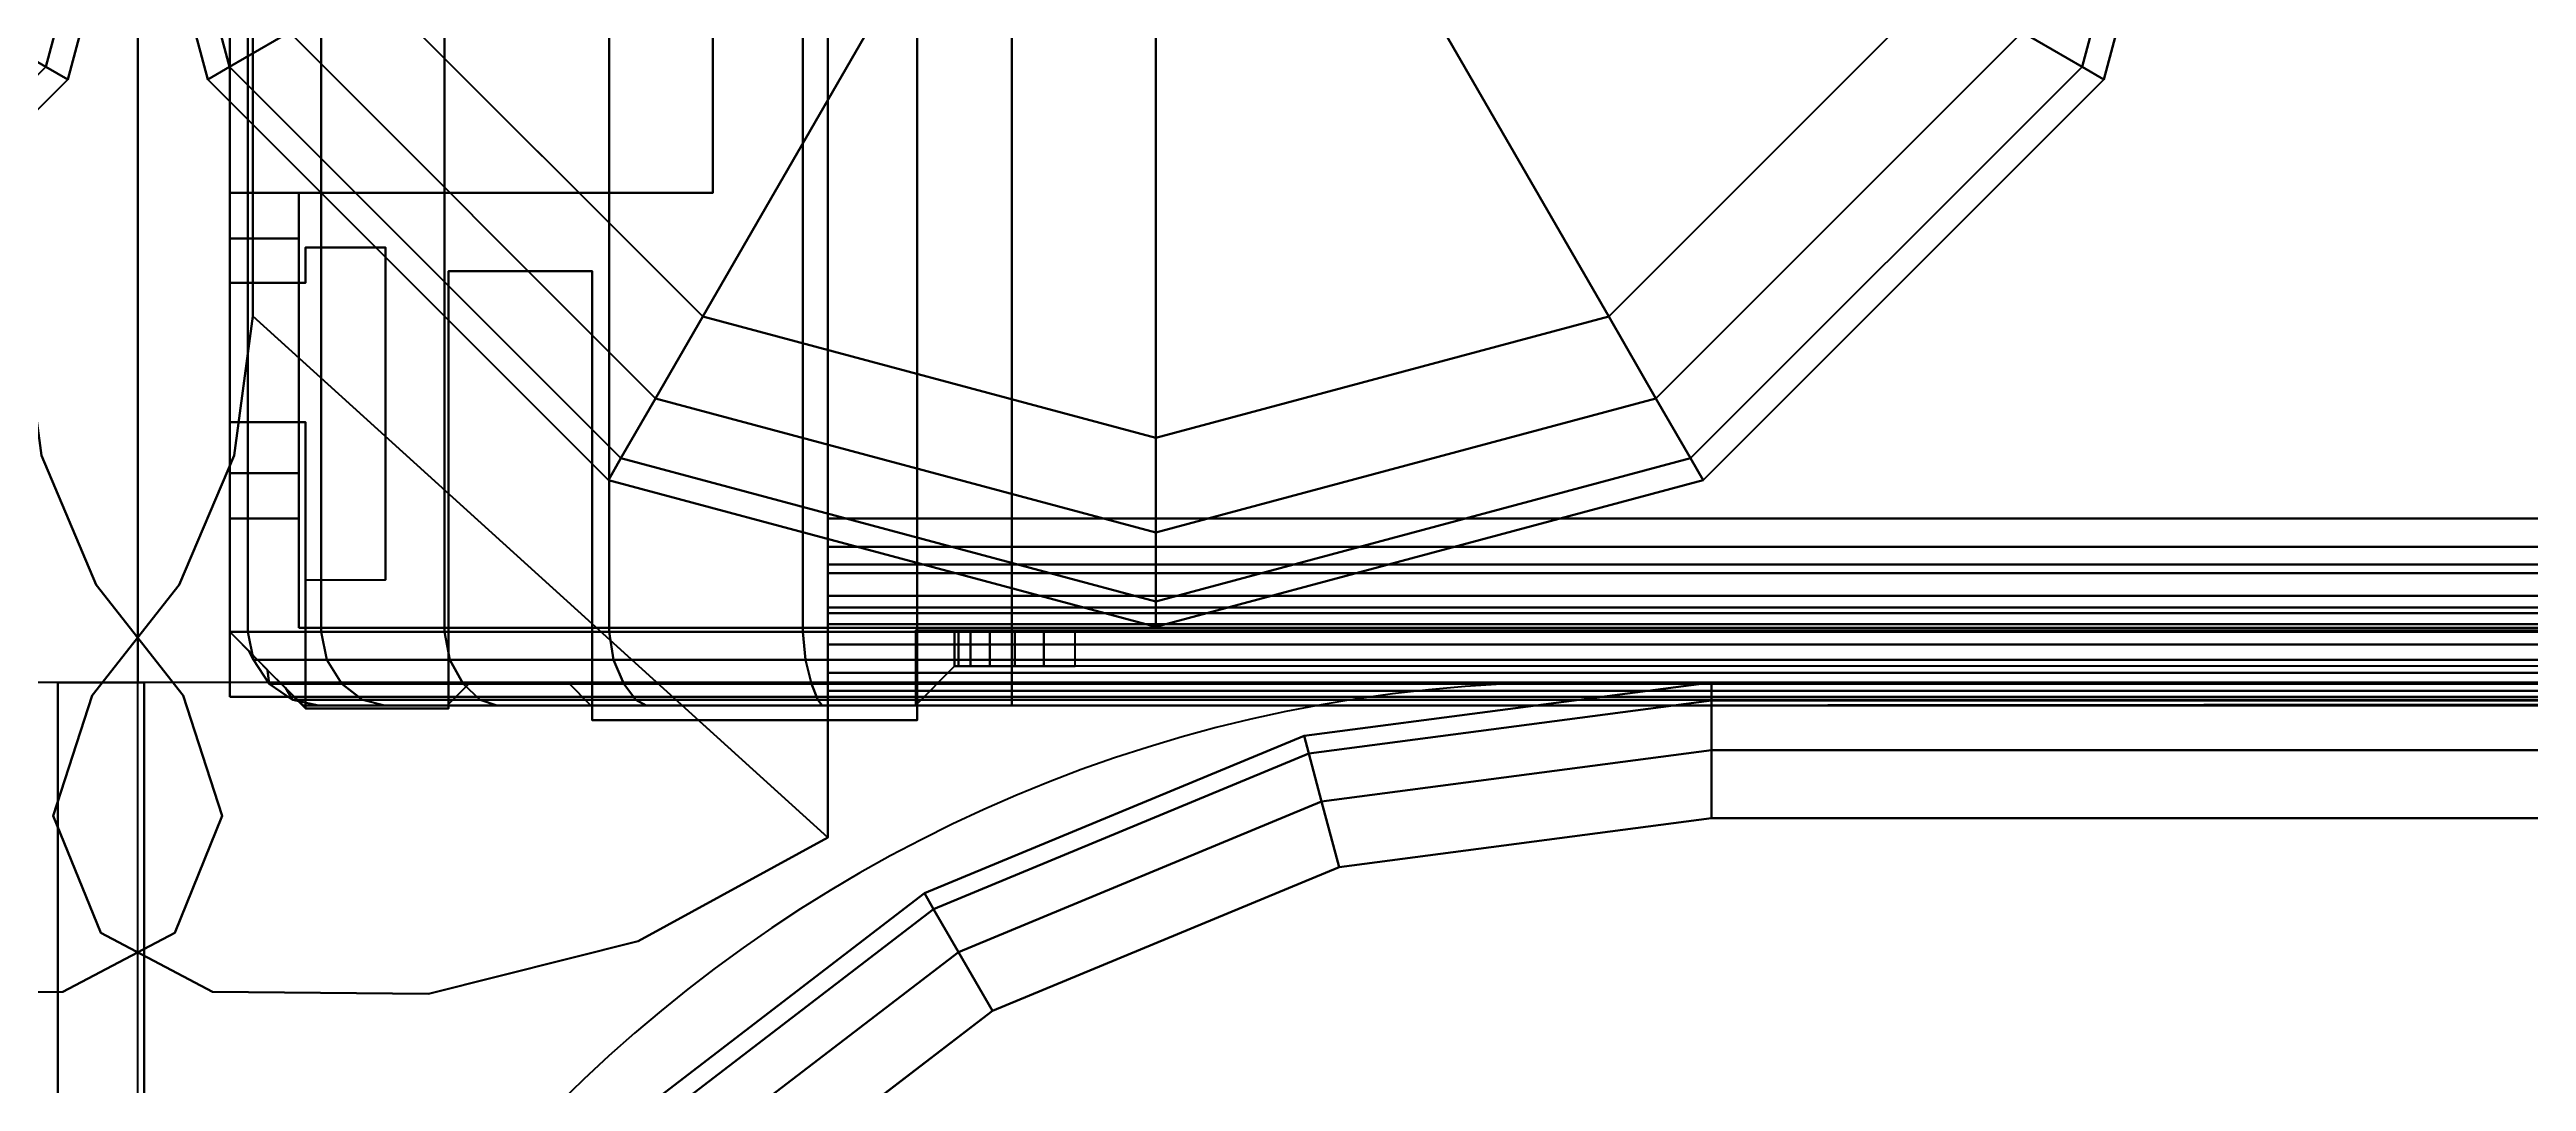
# Model space of a CAD drawing. Extents: x -170 to 1783, y -20 to 1205.
# Drawn here: x 168.262 to 170.415, y 1188.443 to 1189.34 of the extents above; entities that cross this region are included whole.
import ezdxf
from ezdxf.enums import TextEntityAlignment as Align

# ---------------------------------------------------------------- set-up
doc = ezdxf.new("R2010")
doc.units = 0
doc.header["$LTSCALE"] = 96
doc.header["$MEASUREMENT"] = 0
for name, color, linetype in [('A-FURN-3-PANEL-GLIDE', 7, 'Continuous'), ('A-FURN-3-PANEL-RACE', 7, 'Continuous'), ('A-FURN-3-PANEL-SIDE1', 7, 'Continuous'), ('A-FURN-3-PANEL-TOPCAP', 7, 'Continuous'), ('A-FURN-3-PANEL-TRIM', 7, 'Continuous'), ('A-FURN-3-WKSF-BRACKET', 7, 'Continuous'), ('A-FURN-3-WKSF-TOP', 7, 'Continuous'), ('A-FURN-3-WKSF-TRIM', 7, 'Continuous'), ('A-FURN-P-PNLS', 7, 'Continuous'), ('A-FURN-P-WKSF', 7, 'Continuous'), ('A-FURN-P-WKSF-SUPPORT', 7, 'Continuous'), ('MAIN_FURN', 7, 'Continuous'), ('MAIN_PANEL', 7, 'Continuous'), ('MAIN_WKSURF', 7, 'Continuous'), ('MAIN_WRKSFC-SUPP', 7, 'Continuous')]:
    doc.layers.add(name, color=color, linetype=linetype)

# ---------------------------------------------------------------- blocks, each defined once
blk = doc.blocks.new('EC-EFP-444')
at = {"layer": 'A-FURN-3-PANEL-GLIDE', "color": 20, "linetype": 'Continuous'}
for points in [[(47.9846, 1, 0.3065), (48.0447, 1, 0.2464), (47.9202, 0.5351, 0.2464), (47.8681, 0.5652, 0.3065)], [(48.0447, 1, 0.0821), (47.9846, 1, 0.022), (47.8681, 0.5652, 0.022), (47.9202, 0.5351, 0.0821)], [(48.0447, 1, 0.2464), (48.0667, 1, 0.1642), (47.9392, 0.5241, 0.1642), (47.9202, 0.5351, 0.2464)], [(48.0667, 1, 0.1642), (48.0447, 1, 0.0821), (47.9202, 0.5351, 0.0821), (47.9392, 0.5241, 0.1642)], [(47.9202, 0.5351, 0.2464), (47.9392, 0.5241, 0.1642), (47.5909, 0.1758, 0.1642), (47.5799, 0.1948, 0.2464)], [(47.9392, 0.5241, 0.1642), (47.9202, 0.5351, 0.0821), (47.5799, 0.1948, 0.0821), (47.5909, 0.1758, 0.1642)]]:
    blk.add_3dface(points, dxfattribs=at)
at = {"layer": 'A-FURN-3-PANEL-TRIM', "color": 60, "linetype": 'Continuous'}
for points, invisible_edges in [([(47.9, 0.3185, 3.8013), (47.4, -0.1348, 3.8013), (47.9639, 0.0847, 3.8013), (47.9163, 0.1973, 3.8013)], 3), ([(47.9, 0.3185, 4.013), (47.9163, 0.1973, 4.013), (47.9639, 0.0847, 4.013), (47.4, -0.1348, 4.013)], 12), ([(47.9639, 0.0847, 3.8013), (47.4, -0.1348, 3.8013), (48.0735, -0.1159, 3.8013), (48.0395, -0.0114, 3.8013)], 3), ([(47.9639, 0.0847, 4.013), (48.0395, -0.0114, 4.013), (48.0735, -0.1159, 4.013), (47.4, -0.1348, 4.013)], 12), ([(48.0735, -0.1159, 3.8013), (47.4, -0.1348, 3.8013), (47.935, -0.269, 3.8013), (48.0322, -0.2178, 3.8013)], 3), ([(48.0735, -0.1159, 4.013), (48.0322, -0.2178, 4.013), (47.935, -0.269, 4.013), (47.4, -0.1348, 4.013)], 12), ([(47.935, -0.269, 3.8013), (47.4, -0.1348, 3.8013), (47.5649, -0.2249, 3.8013), (47.7471, -0.2706, 3.8013)], 1), ([(47.935, -0.269, 4.013), (47.7471, -0.2706, 4.013), (47.5649, -0.2249, 4.013), (47.4, -0.1348, 4.013)], 8)]:
    blk.add_3dface(points, dxfattribs=dict(at, invisible_edges=invisible_edges))
for points in [[(47.9163, 0.1973, 3.8013), (47.9639, 0.0847, 3.8013), (47.9639, 0.0847, 4.013), (47.9163, 0.1973, 4.013)], [(47.9639, 0.0847, 3.8013), (48.0395, -0.0114, 3.8013), (48.0395, -0.0114, 4.013), (47.9639, 0.0847, 4.013)], [(48.0395, -0.0114, 3.8013), (48.0735, -0.1159, 3.8013), (48.0735, -0.1159, 4.013), (48.0395, -0.0114, 4.013)], [(48.0735, -0.1159, 3.8013), (48.0322, -0.2178, 3.8013), (48.0322, -0.2178, 4.013), (48.0735, -0.1159, 4.013)], [(48.0322, -0.2178, 3.8013), (47.935, -0.269, 3.8013), (47.935, -0.269, 4.013), (48.0322, -0.2178, 4.013)], [(47.935, -0.269, 3.8013), (47.7471, -0.2706, 3.8013), (47.7471, -0.2706, 4.013), (47.935, -0.269, 4.013)]]:
    blk.add_3dface(points, dxfattribs=at)
at = {"layer": 'A-FURN-P-PNLS', "color": 60, "linetype": 'Continuous'}
for p, q in [((48, 2), (48, 0)), ((48, 0), (0, 0))]:
    blk.add_line(p, q, dxfattribs=at)
at = {"layer": 'MAIN_PANEL', "color": 7, "linetype": 'Continuous'}
for p in [(48, 0), (48, 0, 43.663), (48, 0)]:
    blk.add_point(p, dxfattribs=at)
blk = doc.blocks.new('EC-EFP-456')
at = {"layer": 'A-FURN-3-PANEL-GLIDE', "color": 20, "linetype": 'Continuous'}
for points in [[(0.0798, 0.5351, 0.2464), (0.0608, 0.5241, 0.1642), (-0.0668, 1, 0.1642), (-0.0447, 1, 0.2464)], [(0.0608, 0.5241, 0.1642), (0.0798, 0.5351, 0.0821), (-0.0447, 1, 0.0821), (-0.0668, 1, 0.1642)], [(0.1319, 0.5652, 0.3065), (0.0798, 0.5351, 0.2464), (-0.0447, 1, 0.2464), (0.0154, 1, 0.3065)], [(0.0798, 0.5351, 0.0821), (0.1319, 0.5652, 0.022), (0.0154, 1, 0.022), (-0.0447, 1, 0.0821)], [(1.7546, 1, 0.3065), (1.8147, 1, 0.2464), (1.6902, 0.5351, 0.2464), (1.6381, 0.5652, 0.3065)], [(1.8147, 1, 0.0821), (1.7546, 1, 0.022), (1.6381, 0.5652, 0.022), (1.6902, 0.5351, 0.0821)], [(1.8147, 1, 0.2464), (1.8367, 1, 0.1642), (1.7092, 0.5241, 0.1642), (1.6902, 0.5351, 0.2464)], [(1.8367, 1, 0.1642), (1.8147, 1, 0.0821), (1.6902, 0.5351, 0.0821), (1.7092, 0.5241, 0.1642)], [(0.7837, 0.8246, 0.3285), (0.4912, 0.318, 0.3285), (0.203, 0.6063, 0.3285), (0.7096, 0.8988, 0.3285)], [(1.0604, 0.8988, 0.3285), (1.567, 0.6063, 0.3285), (1.2787, 0.318, 0.3285), (0.9862, 0.8246, 0.3285)], [(0.885, 0.7975, 0.3285), (0.885, 0.2125, 0.3285), (0.4912, 0.318, 0.3285), (0.7837, 0.8246, 0.3285)], [(0.9862, 0.8246, 0.3285), (1.2787, 0.318, 0.3285), (0.885, 0.2125, 0.3285), (0.885, 0.7975, 0.3285)], [(0.4912, 0.318, 0.3285), (0.4502, 0.2469, 0.3065), (0.1319, 0.5652, 0.3065), (0.203, 0.6063, 0.3285)], [(0.4502, 0.2469, 0.022), (0.4912, 0.318), (0.203, 0.6063), (0.1319, 0.5652, 0.022)], [(1.567, 0.6063, 0.3285), (1.6381, 0.5652, 0.3065), (1.3198, 0.2469, 0.3065), (1.2787, 0.318, 0.3285)], [(1.6381, 0.5652, 0.022), (1.567, 0.6063), (1.2787, 0.318), (1.3198, 0.2469, 0.022)], [(0.4502, 0.2469, 0.3065), (0.4201, 0.1948, 0.2464), (0.0798, 0.5351, 0.2464), (0.1319, 0.5652, 0.3065)], [(0.4201, 0.1948, 0.0821), (0.4502, 0.2469, 0.022), (0.1319, 0.5652, 0.022), (0.0798, 0.5351, 0.0821)], [(1.6381, 0.5652, 0.3065), (1.6902, 0.5351, 0.2464), (1.3499, 0.1948, 0.2464), (1.3198, 0.2469, 0.3065)], [(1.6902, 0.5351, 0.0821), (1.6381, 0.5652, 0.022), (1.3198, 0.2469, 0.022), (1.3499, 0.1948, 0.0821)], [(0.4201, 0.1948, 0.2464), (0.4091, 0.1758, 0.1642), (0.0608, 0.5241, 0.1642), (0.0798, 0.5351, 0.2464)], [(0.4091, 0.1758, 0.1642), (0.4201, 0.1948, 0.0821), (0.0798, 0.5351, 0.0821), (0.0608, 0.5241, 0.1642)], [(1.6902, 0.5351, 0.2464), (1.7092, 0.5241, 0.1642), (1.3609, 0.1758, 0.1642), (1.3499, 0.1948, 0.2464)], [(1.7092, 0.5241, 0.1642), (1.6902, 0.5351, 0.0821), (1.3499, 0.1948, 0.0821), (1.3609, 0.1758, 0.1642)], [(0.885, 0.2125, 0.3285), (0.885, 0.1304, 0.3065), (0.4502, 0.2469, 0.3065), (0.4912, 0.318, 0.3285)], [(0.885, 0.1304, 0.022), (0.885, 0.2125), (0.4912, 0.318), (0.4502, 0.2469, 0.022)], [(1.2787, 0.318, 0.3285), (1.3198, 0.2469, 0.3065), (0.885, 0.1304, 0.3065), (0.885, 0.2125, 0.3285)], [(1.3198, 0.2469, 0.022), (1.2787, 0.318), (0.885, 0.2125), (0.885, 0.1304, 0.022)], [(0.885, 0.1304, 0.3065), (0.885, 0.0703, 0.2464), (0.4201, 0.1948, 0.2464), (0.4502, 0.2469, 0.3065)], [(0.885, 0.0703, 0.0821), (0.885, 0.1304, 0.022), (0.4502, 0.2469, 0.022), (0.4201, 0.1948, 0.0821)], [(1.3198, 0.2469, 0.3065), (1.3499, 0.1948, 0.2464), (0.885, 0.0703, 0.2464), (0.885, 0.1304, 0.3065)], [(1.3499, 0.1948, 0.0821), (1.3198, 0.2469, 0.022), (0.885, 0.1304, 0.022), (0.885, 0.0703, 0.0821)], [(0.885, 0.0703, 0.2464), (0.885, 0.0483, 0.1642), (0.4091, 0.1758, 0.1642), (0.4201, 0.1948, 0.2464)], [(0.885, 0.0483, 0.1642), (0.885, 0.0703, 0.0821), (0.4201, 0.1948, 0.0821), (0.4091, 0.1758, 0.1642)], [(1.3499, 0.1948, 0.2464), (1.3609, 0.1758, 0.1642), (0.885, 0.0483, 0.1642), (0.885, 0.0703, 0.2464)], [(1.3609, 0.1758, 0.1642), (1.3499, 0.1948, 0.0821), (0.885, 0.0703, 0.0821), (0.885, 0.0483, 0.1642)]]:
    blk.add_3dface(points, dxfattribs=at)
at = {"layer": 'A-FURN-3-PANEL-GLIDE', "color": 20, "linetype": 'Continuous', "invisible_edges": 12}
for points in [[(0.885, 1), (0.203, 0.6063), (0.4912, 0.318)], [(0.885, 1), (0.4912, 0.318), (0.885, 0.2125)], [(0.885, 1), (0.885, 0.2125), (1.2787, 0.318)], [(0.885, 1), (1.2787, 0.318), (1.567, 0.6063)]]:
    blk.add_3dface(points, dxfattribs=at)
at = {"layer": 'A-FURN-3-PANEL-RACE', "color": 40, "linetype": 'Continuous'}
for points, invisible_edges in [([(0.5, 0.7375, 0.4563), (2.098, 0.7375, 0.4563), (47.5, 0.4255, 0.4563), (0.5, 0.4255, 0.4563)], 6), ([(0.5, 0.7375, 0.3963), (0.5, 0.4255, 0.3963), (47.5, 0.4255, 0.3963), (2.098, 0.7375, 0.3963)], 6), ([(0.5, 0.4255, 0.3963), (0.08, 0.4255, 0.3963), (0.08, -0.0125, 0.3963), (47.92, -0.0125, 0.3963)], 8), ([(0.08, 0.386, 1.7894), (0.08, 0.1819, 1.4986), (0.08, 0.4255, 0.3963), (0.08, 0.4255, 1.7894)], 2), ([(0.08, 0.4255, 0.3963), (0.14, 0.4255, 0.4563), (0.14, 0.4255, 1.7894), (0.08, 0.4255, 1.7894)], 1), ([(0.08, 0.1819, 1.4986), (0.08, 0.1425, 1.4986), (0.08, -0.0125, 0.3963), (0.08, 0.4255, 0.3963)], 10), ([(0.5, 0.4255, 0.3963), (0.5, 0.4255, 0.4563), (0.14, 0.4255, 0.4563), (0.08, 0.4255, 0.3963)], 4), ([(0.08, 0.4255, 3.245), (0.08, 0.4255, 3.515), (0.08, -0.0125, 3.515), (0.08, 0.1425, 3.1951)], 4), ([(0.14, 0.4255, 3.515), (0.14, 0.0475, 3.515), (0.08, -0.0125, 3.515), (0.08, 0.4255, 3.515)], 2), ([(0.5, 0.4255, 0.4563), (47.86, 0.0475, 0.4563), (0.14, 0.0475, 0.4563), (0.14, 0.4255, 0.4563)], 1), ([(0.14, 0.4255, 1.7894), (0.14, 0.4255, 0.4563), (0.14, 0.1819, 1.4986), (0.14, 0.386, 1.7894)], 2), ([(0.14, 0.4255, 0.4563), (0.14, 0.0475, 0.4563), (0.14, 0.1425, 1.4986), (0.14, 0.1819, 1.4986)], 10), ([(0.14, 0.1425, 3.1951), (0.14, 0.0475, 3.515), (0.14, 0.4255, 3.515), (0.14, 0.4255, 3.245)], 1), ([(47.5, 0.4255, 0.3963), (0.5, 0.4255, 0.3963), (47.92, -0.0125, 0.3963), (47.92, 0.4255, 0.3963)], 3), ([(47.5, 0.4255, 0.4563), (47.86, 0.4255, 0.4563), (47.86, 0.0475, 0.4563), (0.5, 0.4255, 0.4563)], 12), ([(0.08, 0.1425, 3.1951), (0.08, -0.0125, 3.515), (0.08, -0.0125, 0.3963), (0.08, 0.1425, 1.4986)], 5), ([(0.14, 0.0475, 0.4563), (0.14, 0.0475, 3.515), (0.14, 0.1425, 3.1951), (0.14, 0.1425, 1.4986)], 10), ([(0.6, 0.1425, 4.1797), (0.6, 0.1425, 4.2397), (0.6, 0.1024, 4.2344), (0.6, 0.1179, 4.1764)], 4), ([(0.6, 0.1179, 4.1764), (0.6, 0.1024, 4.2344), (0.6, 0.065, 4.2189), (0.6, 0.095, 4.1669)], 5), ([(0.6, 0.095, 4.1669), (0.6, 0.065, 4.2189), (0.6, 0.0329, 4.1943), (0.6, 0.0753, 4.1519)], 5), ([(0.6, 0.0753, 4.1519), (0.6, 0.0329, 4.1943), (0.6, 0.0082, 4.1622), (0.6, 0.0602, 4.1322)], 5), ([(0.14, 0.0475, 3.515), (0.6, 0.0475, 3.515), (0.6, -0.0125, 3.515), (0.08, -0.0125, 3.515)], 8), ([(0.14, 0.0475, 0.4563), (47.86, 0.0475, 0.4563), (47.86, 0.0475, 3.515), (0.14, 0.0475, 3.515)], 4), ([(0.6, 0.0602, 4.1322), (0.6, 0.0082, 4.1622), (0.6, -0.0072, 4.1248), (0.6, 0.0507, 4.1093)], 5), ([(0.6, 0.0507, 4.1093), (0.6, -0.0072, 4.1248), (0.6, -0.0125, 4.0847), (0.6, 0.0475, 4.0847)], 5), ([(0.6, 0.0475, 3.515), (47.4, 0.0475, 3.515), (47.4, 0.0475, 4.0847), (0.6, 0.0475, 4.0847)], 1), ([(0.6, 0.0475, 3.515), (0.6, 0.0475, 4.0847), (0.6, -0.0125, 4.0847), (0.6, -0.0125, 3.515)], 2), ([(47.92, -0.0125, 3.515), (47.92, -0.0125, 0.3963), (0.08, -0.0125, 0.3963), (0.08, -0.0125, 3.515)], 8), ([(47.4, -0.0125, 4.0847), (47.4, -0.0125, 3.515), (0.6, -0.0125, 3.515), (0.6, -0.0125, 4.0847)], 2)]:
    blk.add_3dface(points, dxfattribs=dict(at, invisible_edges=invisible_edges))
for points in [[(0.5, 0.7375, 0.3963), (0.5, 0.7375, 0.4563), (0.5, 0.4255, 0.4563), (0.5, 0.4255, 0.3963)], [(0.08, 0.4255, 1.7894), (0.14, 0.4255, 1.7894), (0.14, 0.386, 1.7894), (0.08, 0.386, 1.7894)], [(0.14, 0.4255, 3.245), (0.14, 0.4255, 3.515), (0.08, 0.4255, 3.515), (0.08, 0.4255, 3.245)], [(0.14, 0.1425, 3.1951), (0.14, 0.4255, 3.245), (0.08, 0.4255, 3.245), (0.08, 0.1425, 3.1951)], [(0.08, 0.386, 1.7894), (0.14, 0.386, 1.7894), (0.14, 0.1819, 1.4986), (0.08, 0.1819, 1.4986)], [(0.08, 0.1819, 1.4986), (0.14, 0.1819, 1.4986), (0.14, 0.1425, 1.4986), (0.08, 0.1425, 1.4986)], [(0.14, 0.1425, 1.4986), (0.14, 0.1425, 3.1951), (0.08, 0.1425, 3.1951), (0.08, 0.1425, 1.4986)], [(47.4, 0.1425, 4.1797), (47.4, 0.1425, 4.2397), (0.6, 0.1425, 4.2397), (0.6, 0.1425, 4.1797)], [(47.4, 0.1425, 4.2397), (47.4, 0.1024, 4.2344), (0.6, 0.1024, 4.2344), (0.6, 0.1425, 4.2397)], [(0.6, 0.1425, 4.1797), (0.6, 0.1179, 4.1764), (47.4, 0.1179, 4.1764), (47.4, 0.1425, 4.1797)], [(0.6, 0.1179, 4.1764), (0.6, 0.095, 4.1669), (47.4, 0.095, 4.1669), (47.4, 0.1179, 4.1764)], [(47.4, 0.1024, 4.2344), (47.4, 0.065, 4.2189), (0.6, 0.065, 4.2189), (0.6, 0.1024, 4.2344)], [(0.6, 0.095, 4.1669), (0.6, 0.0753, 4.1519), (47.4, 0.0753, 4.1519), (47.4, 0.095, 4.1669)], [(0.6, 0.0753, 4.1519), (0.6, 0.0602, 4.1322), (47.4, 0.0602, 4.1322), (47.4, 0.0753, 4.1519)], [(47.4, 0.065, 4.2189), (47.4, 0.0329, 4.1943), (0.6, 0.0329, 4.1943), (0.6, 0.065, 4.2189)], [(0.6, 0.0602, 4.1322), (0.6, 0.0507, 4.1093), (47.4, 0.0507, 4.1093), (47.4, 0.0602, 4.1322)], [(0.6, 0.0507, 4.1093), (0.6, 0.0475, 4.0847), (47.4, 0.0475, 4.0847), (47.4, 0.0507, 4.1093)], [(47.4, 0.0329, 4.1943), (47.4, 0.0082, 4.1622), (0.6, 0.0082, 4.1622), (0.6, 0.0329, 4.1943)], [(47.4, 0.0082, 4.1622), (47.4, -0.0072, 4.1248), (0.6, -0.0072, 4.1248), (0.6, 0.0082, 4.1622)], [(47.4, -0.0072, 4.1248), (47.4, -0.0125, 4.0847), (0.6, -0.0125, 4.0847), (0.6, -0.0072, 4.1248)]]:
    blk.add_3dface(points, dxfattribs=at)
at = {"layer": 'A-FURN-3-PANEL-SIDE1', "color": 7, "linetype": 'Continuous'}
for points in [[(47.3224, 1.955, 55.7401), (47.3228, 0.045, 55.7401), (0.6776, 0.045, 55.7401), (0.6776, 1.955, 55.7401)], [(0.6776, 0.045, 4.2397), (0.6776, 1.955, 4.2397), (0.6776, 1.955, 55.7401), (0.6776, 0.045, 55.7401)], [(47.3224, 0.045, 4.2397), (47.3224, 1.955, 4.2397), (0.6776, 1.955, 4.2397), (0.6776, 0.045, 4.2397)], [(47.3228, 0.045, 55.7401), (47.3224, 0.045, 4.2397), (0.6776, 0.045, 4.2397), (0.6776, 0.045, 55.7401)]]:
    blk.add_3dface(points, dxfattribs=at)
at = {"layer": 'A-FURN-3-PANEL-TOPCAP', "color": 60, "linetype": 'Continuous'}
for points, invisible_edges in [([(0.1285, 2.0047, 55.635), (0.1129, 1.9894, 55.635), (0.1129, 0.0106, 55.635), (0.1285, -0.0047, 55.635)], 10), ([(0.1285, -0.0047, 55.635), (0.144, -0.02, 55.635), (0.144, 2.02, 55.635), (0.1285, 2.0047, 55.635)], 10), ([(0.144, -0.02, 55.635), (0.269, -0.02, 55.635), (0.269, 2.02, 55.635), (0.144, 2.02, 55.635)], 10), ([(0.289, 2, 55.635), (0.269, 2.02, 55.635), (0.269, -0.02, 55.635), (0.289, 0, 55.635)], 10), ([(0.394, 2.02, 55.635), (0.3741, 2, 55.635), (0.3741, 0, 55.635), (0.394, -0.02, 55.635)], 10), ([(0.676, 2.02, 55.635), (0.394, 2.02, 55.635), (0.394, -0.02, 55.635), (0.676, -0.02, 55.635)], 10), ([(0.0965, 0.0273, 55.635), (0.1129, 0.0106, 55.635), (0.1129, 1.9894, 55.635), (0.0965, 1.9727, 55.635)], 10), ([(0.289, 0, 55.635), (0.3741, 0, 55.635), (0.3741, 2, 55.635), (0.289, 2, 55.635)], 10), ([(0.0965, 1.9727, 55.635), (0.08, 1.956, 55.635), (0.08, 0.044, 55.635), (0.0965, 0.0273, 55.635)], 8), ([(0.815, 0.045, 55.7401), (0.815, -0.02, 55.7741), (47.185, 0.014, 55.7401), (47.185, 0.045, 55.7401)], 1), ([(0.676, -0.02, 55.635), (0.6807, -0.02, 55.671), (0.7136, 0.014, 55.6622), (0.71, 0.014, 55.635)], 2), ([(0.6807, -0.02, 55.671), (0.6946, -0.02, 55.7045), (0.724, 0.014, 55.6875), (0.7136, 0.014, 55.6622)], 10), ([(0.6946, -0.02, 55.7045), (0.7167, -0.02, 55.7333), (0.7407, 0.014, 55.7093), (0.724, 0.014, 55.6875)], 10), ([(0.7167, -0.02, 55.7333), (0.7455, -0.02, 55.7554), (0.7625, 0.014, 55.726), (0.7407, 0.014, 55.7093)], 10), ([(0.7455, -0.02, 55.7554), (0.779, -0.02, 55.7693), (0.7878, 0.014, 55.7365), (0.7625, 0.014, 55.726)], 10), ([(0.779, -0.02, 55.7693), (0.815, -0.02, 55.7741), (0.815, 0.014, 55.7401), (0.7878, 0.014, 55.7365)], 10), ([(47.185, -0.02, 55.7741), (47.185, 0.014, 55.7401), (0.815, 0.014, 55.7401), (0.815, -0.02, 55.7741)], 5), ([(0.144, -0.02, 55.635), (0.1575, -0.02, 55.8011), (0.2783, -0.02, 55.7687), (0.269, -0.02, 55.635)], 2), ([(0.1575, -0.02, 55.8011), (0.2149, -0.02, 55.9575), (0.3232, -0.02, 55.8949), (0.2783, -0.02, 55.7687)], 10), ([(0.2149, -0.02, 55.9575), (0.3121, -0.02, 56.0929), (0.4005, -0.02, 56.0044), (0.3232, -0.02, 55.8949)], 10), ([(0.269, -0.02, 55.635), (0.2783, -0.02, 55.7687), (0.2976, 0, 55.7635), (0.289, 0, 55.635)], 2), ([(0.2783, -0.02, 55.7687), (0.3232, -0.02, 55.8949), (0.3405, 0, 55.8849), (0.2976, 0, 55.7635)], 10), ([(0.289, 0, 55.635), (0.2976, 0, 55.7635), (0.3798, 0, 55.7415), (0.3741, 0, 55.635)], 2), ([(0.2976, 0, 55.7635), (0.3405, 0, 55.8849), (0.4142, 0, 55.8424), (0.3798, 0, 55.7415)], 10), ([(0.3121, -0.02, 56.0929), (0.4419, -0.02, 56.1974), (0.5044, -0.02, 56.0891), (0.4005, -0.02, 56.0044)], 10), ([(0.3232, -0.02, 55.8949), (0.4005, -0.02, 56.0044), (0.4146, 0, 55.9903), (0.3405, 0, 55.8849)], 10), ([(0.3405, 0, 55.8849), (0.4146, 0, 55.9903), (0.4748, 0, 55.9301), (0.4142, 0, 55.8424)], 10), ([(0.3741, 0, 55.635), (0.3798, 0, 55.7415), (0.399, -0.02, 55.7363), (0.394, -0.02, 55.635)], 2), ([(0.3798, 0, 55.7415), (0.4142, 0, 55.8424), (0.4315, -0.02, 55.8323), (0.399, -0.02, 55.7363)], 10), ([(0.6807, -0.02, 55.671), (0.676, -0.02, 55.635), (0.394, -0.02, 55.635), (0.399, -0.02, 55.7363)], 8), ([(0.6946, -0.02, 55.7045), (0.6807, -0.02, 55.671), (0.399, -0.02, 55.7363), (0.4315, -0.02, 55.8323)], 10), ([(0.4005, -0.02, 56.0044), (0.5044, -0.02, 56.0891), (0.5144, 0, 56.0717), (0.4146, 0, 55.9903)], 10), ([(0.4142, 0, 55.8424), (0.4748, 0, 55.9301), (0.4889, -0.02, 55.9159), (0.4315, -0.02, 55.8323)], 10), ([(0.4146, 0, 55.9903), (0.5144, 0, 56.0717), (0.5569, 0, 55.9981), (0.4748, 0, 55.9301)], 10), ([(0.4315, -0.02, 55.8323), (0.4889, -0.02, 55.9159), (0.7167, -0.02, 55.7333), (0.6946, -0.02, 55.7045)], 10), ([(0.4419, -0.02, 56.1974), (0.5949, -0.02, 56.2633), (0.6273, -0.02, 56.1426), (0.5044, -0.02, 56.0891)], 10), ([(0.4748, 0, 55.9301), (0.5569, 0, 55.9981), (0.5669, -0.02, 55.9807), (0.4889, -0.02, 55.9159)], 10), ([(0.7455, -0.02, 55.7554), (0.7167, -0.02, 55.7333), (0.4889, -0.02, 55.9159), (0.5669, -0.02, 55.9807)], 10), ([(0.5044, -0.02, 56.0891), (0.6273, -0.02, 56.1426), (0.6324, 0, 56.1232), (0.5144, 0, 56.0717)], 10), ([(0.5144, 0, 56.0717), (0.6324, 0, 56.1232), (0.6544, 0, 56.0411), (0.5569, 0, 55.9981)], 10), ([(0.5569, 0, 55.9981), (0.6544, 0, 56.0411), (0.6596, -0.02, 56.0218), (0.5669, -0.02, 55.9807)], 10), ([(0.5669, -0.02, 55.9807), (0.6596, -0.02, 56.0218), (0.779, -0.02, 55.7693), (0.7455, -0.02, 55.7554)], 10), ([(0.5949, -0.02, 56.2633), (0.76, -0.02, 56.286), (0.76, -0.02, 56.161), (0.6273, -0.02, 56.1426)], 10), ([(0.6273, -0.02, 56.1426), (0.76, -0.02, 56.161), (0.76, 0, 56.141), (0.6324, 0, 56.1232)], 10), ([(0.6324, 0, 56.1232), (0.76, 0, 56.141), (0.76, 0, 56.056), (0.6544, 0, 56.0411)], 10), ([(0.6544, 0, 56.0411), (0.76, 0, 56.056), (0.76, -0.02, 56.036), (0.6596, -0.02, 56.0218)], 10), ([(0.815, -0.02, 55.7741), (0.779, -0.02, 55.7693), (0.6596, -0.02, 56.0218), (0.76, -0.02, 56.036)], 10), ([(0.76, -0.02, 56.161), (47.24, -0.02, 56.161), (47.24, 0, 56.141), (0.76, 0, 56.141)], 10), ([(47.24, 0, 56.056), (0.76, 0, 56.056), (0.76, 0, 56.141), (47.24, 0, 56.141)], 10), ([(0.76, 0, 56.056), (47.24, 0, 56.056), (47.24, -0.02, 56.036), (0.76, -0.02, 56.036)], 10), ([(0.76, -0.02, 56.161), (0.76, -0.02, 56.286), (47.24, -0.02, 56.286), (47.24, -0.02, 56.161)], 5), ([(47.185, -0.02, 55.7741), (0.815, -0.02, 55.7741), (0.76, -0.02, 56.036), (47.24, -0.02, 56.036)], 10)]:
    blk.add_3dface(points, dxfattribs=dict(at, invisible_edges=invisible_edges))
for points in [[(0.0957, 0.044, 55.8177), (0.08, 0.044, 55.635), (0.08, 1.956, 55.635), (0.0957, 1.956, 55.8177)], [(0.1595, 0.044, 55.9895), (0.0957, 0.044, 55.8177), (0.0957, 1.956, 55.8177), (0.1595, 1.956, 55.9895)], [(0.2668, 0.044, 56.1382), (0.1595, 0.044, 55.9895), (0.1595, 1.956, 55.9895), (0.2668, 1.956, 56.1382)], [(0.4099, 0.044, 56.2528), (0.2668, 0.044, 56.1382), (0.2668, 1.956, 56.1382), (0.4099, 1.956, 56.2528)], [(0.5783, 0.044, 56.3252), (0.4099, 0.044, 56.2528), (0.4099, 1.956, 56.2528), (0.5783, 1.956, 56.3252)], [(0.76, 0.044, 56.35), (0.5783, 0.044, 56.3252), (0.5783, 1.956, 56.3252), (0.76, 1.956, 56.35)], [(0.76, 0.044, 56.35), (0.76, 1.956, 56.35), (47.24, 1.956, 56.35), (47.24, 0.044, 56.35)], [(0.0965, 0.0273, 55.635), (0.08, 0.044, 55.635), (0.0957, 0.044, 55.8177), (0.1006, 0.0195, 55.8155)], [(0.1006, 0.0195, 55.8155), (0.0957, 0.044, 55.8177), (0.1595, 0.044, 55.9895), (0.1644, 0.0195, 55.9859)], [(0.1644, 0.0195, 55.9859), (0.1595, 0.044, 55.9895), (0.2668, 0.044, 56.1382), (0.2713, 0.0195, 56.1337)], [(0.2713, 0.0195, 56.1337), (0.2668, 0.044, 56.1382), (0.4099, 0.044, 56.2528), (0.4136, 0.0195, 56.248)], [(0.4136, 0.0195, 56.248), (0.4099, 0.044, 56.2528), (0.5783, 0.044, 56.3252), (0.5806, 0.0195, 56.3203)], [(0.5806, 0.0195, 56.3203), (0.5783, 0.044, 56.3252), (0.76, 0.044, 56.35), (0.76, 0.0195, 56.3451)], [(0.71, 0.045, 55.635), (0.676, 0.045, 55.635), (0.676, -0.02, 55.635), (0.71, 0.014, 55.635)], [(0.7136, 0.045, 55.6622), (0.71, 0.045, 55.635), (0.71, 0.014, 55.635), (0.7136, 0.014, 55.6622)], [(0.724, 0.045, 55.6875), (0.7136, 0.045, 55.6622), (0.7136, 0.014, 55.6622), (0.724, 0.014, 55.6875)], [(0.7407, 0.045, 55.7093), (0.724, 0.045, 55.6875), (0.724, 0.014, 55.6875), (0.7407, 0.014, 55.7093)], [(0.7625, 0.045, 55.726), (0.7407, 0.045, 55.7093), (0.7407, 0.014, 55.7093), (0.7625, 0.014, 55.726)], [(0.76, 0.0195, 56.3451), (0.76, 0.044, 56.35), (47.24, 0.044, 56.35), (47.24, 0.0195, 56.3451)], [(0.7878, 0.045, 55.7365), (0.7625, 0.045, 55.726), (0.7625, 0.014, 55.726), (0.7878, 0.014, 55.7365)], [(0.815, 0.045, 55.7401), (0.7878, 0.045, 55.7365), (0.7878, 0.014, 55.7365), (0.815, 0.014, 55.7401)], [(0.1129, 0.0106, 55.635), (0.0965, 0.0273, 55.635), (0.1006, 0.0195, 55.8155), (0.1143, -0.0013, 55.8104)], [(0.1143, -0.0013, 55.8104), (0.1006, 0.0195, 55.8155), (0.1644, 0.0195, 55.9859), (0.1774, -0.0013, 55.977)], [(0.1285, -0.0047, 55.635), (0.1129, 0.0106, 55.635), (0.1143, -0.0013, 55.8104), (0.1344, -0.0151, 55.8048)], [(0.1774, -0.0013, 55.977), (0.1644, 0.0195, 55.9859), (0.2713, 0.0195, 56.1337), (0.2828, -0.0013, 56.1222)], [(0.2828, -0.0013, 56.1222), (0.2713, 0.0195, 56.1337), (0.4136, 0.0195, 56.248), (0.4225, -0.0013, 56.2349)], [(0.4225, -0.0013, 56.2349), (0.4136, 0.0195, 56.248), (0.5806, 0.0195, 56.3203), (0.5856, -0.0013, 56.3065)], [(0.5856, -0.0013, 56.3065), (0.5806, 0.0195, 56.3203), (0.76, 0.0195, 56.3451), (0.76, -0.0013, 56.3313)], [(0.76, -0.0013, 56.3313), (0.76, 0.0195, 56.3451), (47.24, 0.0195, 56.3451), (47.24, -0.0013, 56.3313)], [(0.1344, -0.0151, 55.8048), (0.1143, -0.0013, 55.8104), (0.1774, -0.0013, 55.977), (0.1955, -0.0151, 55.9663)], [(0.144, -0.02, 55.635), (0.1285, -0.0047, 55.635), (0.1344, -0.0151, 55.8048), (0.1575, -0.02, 55.8011)], [(0.1575, -0.02, 55.8011), (0.1344, -0.0151, 55.8048), (0.1955, -0.0151, 55.9663), (0.2149, -0.02, 55.9575)], [(0.1955, -0.0151, 55.9663), (0.1774, -0.0013, 55.977), (0.2828, -0.0013, 56.1222), (0.2978, -0.0151, 56.1072)], [(0.2149, -0.02, 55.9575), (0.1955, -0.0151, 55.9663), (0.2978, -0.0151, 56.1072), (0.3121, -0.02, 56.0929)], [(0.2978, -0.0151, 56.1072), (0.2828, -0.0013, 56.1222), (0.4225, -0.0013, 56.2349), (0.4331, -0.0151, 56.2168)], [(0.3121, -0.02, 56.0929), (0.2978, -0.0151, 56.1072), (0.4331, -0.0151, 56.2168), (0.4419, -0.02, 56.1974)], [(0.4331, -0.0151, 56.2168), (0.4225, -0.0013, 56.2349), (0.5856, -0.0013, 56.3065), (0.5913, -0.0151, 56.2864)], [(0.4419, -0.02, 56.1974), (0.4331, -0.0151, 56.2168), (0.5913, -0.0151, 56.2864), (0.5949, -0.02, 56.2633)], [(0.5913, -0.0151, 56.2864), (0.5856, -0.0013, 56.3065), (0.76, -0.0013, 56.3313), (0.76, -0.0151, 56.3105)], [(0.5949, -0.02, 56.2633), (0.5913, -0.0151, 56.2864), (0.76, -0.0151, 56.3105), (0.76, -0.02, 56.286)], [(0.76, -0.0151, 56.3105), (0.76, -0.0013, 56.3313), (47.24, -0.0013, 56.3313), (47.24, -0.0151, 56.3105)], [(0.76, -0.02, 56.286), (0.76, -0.0151, 56.3105), (47.24, -0.0151, 56.3105), (47.24, -0.02, 56.286)]]:
    blk.add_3dface(points, dxfattribs=at)
at = {"layer": 'A-FURN-3-PANEL-TRIM', "color": 60, "linetype": 'Continuous'}
for points, invisible_edges in [([(0.395, 2.0328, 55.635), (0.6776, 2.0328, 55.635), (0.6776, -0.0328, 55.635), (0.395, -0.0328, 55.635)], 8), ([(0.6, -0.1348, 3.5747), (0.6, 1.6815, 3.5747), (0.1, 1.6815, 3.5747), (0.1, 0.3185, 3.5747)], 10), ([(0.6, -0.1348, 4.2397), (0.1, 0.3185, 4.2397), (0.1, 1.6815, 4.2397), (0.6, 1.6815, 4.2397)], 5), ([(0.1457, 0.3473, 55.635), (0.0802, 0.3473, 55.635), (0.0802, 1.6527, 55.635), (0.1457, 1.6527, 55.635)], 8), ([(0.2701, 1.6426, 55.635), (0.395, 1.6426, 55.635), (0.395, 0.3574, 55.635), (0.2701, 0.3574, 55.635)], 10), ([(0.1457, 1.6218, 55.635), (0.2155, 1.6218, 55.635), (0.2155, 0.3782, 55.635), (0.1457, 0.3782, 55.635)], 10), ([(0.0361, 0.0847, 3.5747), (0.6, -0.1348, 3.5747), (0.1, 0.3185, 3.5747), (0.0837, 0.1973, 3.5747)], 3), ([(0.0361, 0.0847, 4.2397), (0.0837, 0.1973, 4.2397), (0.1, 0.3185, 4.2397), (0.6, -0.1348, 4.2397)], 12), ([(0.0361, 0.0847, 3.8013), (0.0837, 0.1973, 3.8013), (0.1, 0.3185, 3.8013), (0.6, -0.1348, 3.8013)], 12), ([(0.0361, 0.0847, 4.013), (0.6, -0.1348, 4.013), (0.1, 0.3185, 4.013), (0.0837, 0.1973, 4.013)], 3), ([(0.2155, 0.0891, 4.2397), (0.2155, 0.0891, 55.635), (0.1457, 0.0891, 55.635), (0.1457, 0.0891, 4.2397)], 2), ([(0.1457, -0.0228, 55.635), (0.1457, 0.0891, 55.635), (0.2155, 0.0891, 55.635), (0.2701, -0.0228, 55.635)], 6), ([(-0.0735, -0.1159, 3.5747), (0.6, -0.1348, 3.5747), (0.0361, 0.0847, 3.5747), (-0.0395, -0.0114, 3.5747)], 3), ([(-0.0735, -0.1159, 4.2397), (-0.0395, -0.0114, 4.2397), (0.0361, 0.0847, 4.2397), (0.6, -0.1348, 4.2397)], 12), ([(-0.0735, -0.1159, 3.8013), (-0.0395, -0.0114, 3.8013), (0.0361, 0.0847, 3.8013), (0.6, -0.1348, 3.8013)], 12), ([(-0.0735, -0.1159, 4.013), (0.6, -0.1348, 4.013), (0.0361, 0.0847, 4.013), (-0.0395, -0.0114, 4.013)], 3), ([(0.065, -0.269, 3.5747), (0.6, -0.1348, 3.5747), (-0.0735, -0.1159, 3.5747), (-0.0322, -0.2178, 3.5747)], 3), ([(0.065, -0.269, 4.2397), (-0.0322, -0.2178, 4.2397), (-0.0735, -0.1159, 4.2397), (0.6, -0.1348, 4.2397)], 12), ([(0.065, -0.269, 3.8013), (-0.0322, -0.2178, 3.8013), (-0.0735, -0.1159, 3.8013), (0.6, -0.1348, 3.8013)], 12), ([(0.065, -0.269, 4.013), (0.6, -0.1348, 4.013), (-0.0735, -0.1159, 4.013), (-0.0322, -0.2178, 4.013)], 3), ([(0.4351, -0.2249, 3.5747), (0.6, -0.1348, 3.5747), (0.065, -0.269, 3.5747), (0.2529, -0.2706, 3.5747)], 2), ([(0.4351, -0.2249, 4.2397), (0.2529, -0.2706, 4.2397), (0.065, -0.269, 4.2397), (0.6, -0.1348, 4.2397)], 4), ([(0.4351, -0.2249, 3.8013), (0.2529, -0.2706, 3.8013), (0.065, -0.269, 3.8013), (0.6, -0.1348, 3.8013)], 4), ([(0.4351, -0.2249, 4.013), (0.6, -0.1348, 4.013), (0.065, -0.269, 4.013), (0.2529, -0.2706, 4.013)], 2)]:
    blk.add_3dface(points, dxfattribs=dict(at, invisible_edges=invisible_edges))
for points in [[(0.1, 0.3185, 4.2397), (0.1, 0.3185, 3.5747), (0.1, 1.6815, 3.5747), (0.1, 1.6815, 4.2397)], [(0.6, 1.6815, 3.5747), (0.6, -0.1348, 3.5747), (0.6, -0.1348, 4.2397), (0.6, 1.6815, 4.2397)], [(0.0802, 0.3473, 55.635), (0.0802, 0.3473, 4.2397), (0.0802, 1.6527, 4.2397), (0.0802, 1.6527, 55.635)], [(0.1457, 0.3473, 55.635), (0.1457, 0.3782, 55.635), (0.1457, 0.3782, 4.2397), (0.1457, 0.3473, 4.2397)], [(0.1457, 0.3782, 4.2397), (0.1457, 0.3782, 55.635), (0.2155, 0.3782, 55.635), (0.2155, 0.3782, 4.2397)], [(0.2155, 0.3782, 55.635), (0.2155, 0.0891, 55.635), (0.2155, 0.0891, 4.2397), (0.2155, 0.3782, 4.2397)], [(0.0802, 0.3473, 4.2397), (0.0802, 0.3473, 55.635), (0.1457, 0.3473, 55.635), (0.1457, 0.3473, 4.2397)], [(0.2701, 0.3574, 4.2397), (0.2701, 0.3574, 55.635), (0.395, 0.3574, 55.635), (0.395, 0.3574, 4.2397)], [(0.2701, -0.0228, 55.635), (0.2701, 0.3574, 55.635), (0.2701, 0.3574, 4.2397), (0.2701, -0.0228, 4.2397)], [(0.395, 0.3574, 55.635), (0.395, -0.0328, 55.635), (0.395, -0.0328, 4.2397), (0.395, 0.3574, 4.2397)], [(0.0837, 0.1973, 4.013), (0.1, 0.3185, 4.013), (0.1, 0.3185, 4.2397), (0.0837, 0.1973, 4.2397)], [(0.0837, 0.1973, 3.5747), (0.1, 0.3185, 3.5747), (0.1, 0.3185, 3.8013), (0.0837, 0.1973, 3.8013)], [(0.6, -0.1348, 3.8013), (0.1, 0.3185, 3.8013), (0.1, 0.3185, 4.013), (0.6, -0.1348, 4.013)], [(0.0802, 0.2263, 55.635), (0.0802, 0.044, 55.635), (0.0802, 0.044, 4.2397), (0.0802, 0.2263, 4.2397)], [(0.1457, 0.2263, 4.2397), (0.1457, 0.2263, 55.635), (0.0802, 0.2263, 55.635), (0.0802, 0.2263, 4.2397)], [(0.0802, 0.044, 55.635), (0.0802, 0.2263, 55.635), (0.1457, 0.2263, 55.635), (0.1457, -0.0228, 55.635)], [(0.1457, 0.0891, 55.635), (0.1457, 0.2263, 55.635), (0.1457, 0.2263, 4.2397), (0.1457, 0.0891, 4.2397)], [(0.0361, 0.0847, 4.013), (0.0837, 0.1973, 4.013), (0.0837, 0.1973, 4.2397), (0.0361, 0.0847, 4.2397)], [(0.0361, 0.0847, 3.5747), (0.0837, 0.1973, 3.5747), (0.0837, 0.1973, 3.8013), (0.0361, 0.0847, 3.8013)], [(-0.0395, -0.0114, 4.013), (0.0361, 0.0847, 4.013), (0.0361, 0.0847, 4.2397), (-0.0395, -0.0114, 4.2397)], [(-0.0395, -0.0114, 3.5747), (0.0361, 0.0847, 3.5747), (0.0361, 0.0847, 3.8013), (-0.0395, -0.0114, 3.8013)], [(0.0802, 0.044, 4.2397), (0.0802, 0.044, 55.635), (0.1457, -0.0228, 55.635), (0.1457, -0.0228, 4.2397)], [(0.6776, 0.045, 4.2397), (0.6776, -0.0328, 4.2397), (0.6776, -0.0328, 55.635), (0.6776, 0.045, 55.635)], [(-0.0735, -0.1159, 4.013), (-0.0395, -0.0114, 4.013), (-0.0395, -0.0114, 4.2397), (-0.0735, -0.1159, 4.2397)], [(-0.0735, -0.1159, 3.5747), (-0.0395, -0.0114, 3.5747), (-0.0395, -0.0114, 3.8013), (-0.0735, -0.1159, 3.8013)], [(0.1457, -0.0228, 4.2397), (0.1457, -0.0228, 55.635), (0.2701, -0.0228, 55.635), (0.2701, -0.0228, 4.2397)], [(0.395, -0.0328, 4.2397), (0.395, -0.0328, 55.635), (0.6776, -0.0328, 55.635), (0.6776, -0.0328, 4.2397)], [(-0.0322, -0.2178, 4.013), (-0.0735, -0.1159, 4.013), (-0.0735, -0.1159, 4.2397), (-0.0322, -0.2178, 4.2397)], [(-0.0322, -0.2178, 3.5747), (-0.0735, -0.1159, 3.5747), (-0.0735, -0.1159, 3.8013), (-0.0322, -0.2178, 3.8013)], [(0.6, -0.1348, 4.013), (0.4351, -0.2249, 4.013), (0.4351, -0.2249, 4.2397), (0.6, -0.1348, 4.2397)], [(0.6, -0.1348, 3.5747), (0.4351, -0.2249, 3.5747), (0.4351, -0.2249, 3.8013), (0.6, -0.1348, 3.8013)], [(0.065, -0.269, 4.013), (-0.0322, -0.2178, 4.013), (-0.0322, -0.2178, 4.2397), (0.065, -0.269, 4.2397)], [(0.065, -0.269, 3.5747), (-0.0322, -0.2178, 3.5747), (-0.0322, -0.2178, 3.8013), (0.065, -0.269, 3.8013)], [(0.4351, -0.2249, 4.013), (0.2529, -0.2706, 4.013), (0.2529, -0.2706, 4.2397), (0.4351, -0.2249, 4.2397)], [(0.4351, -0.2249, 3.5747), (0.2529, -0.2706, 3.5747), (0.2529, -0.2706, 3.8013), (0.4351, -0.2249, 3.8013)], [(0.2529, -0.2706, 4.013), (0.065, -0.269, 4.013), (0.065, -0.269, 4.2397), (0.2529, -0.2706, 4.2397)], [(0.2529, -0.2706, 3.5747), (0.065, -0.269, 3.5747), (0.065, -0.269, 3.8013), (0.2529, -0.2706, 3.8013)]]:
    blk.add_3dface(points, dxfattribs=at)
at = {"layer": 'A-FURN-P-PNLS', "color": 60, "linetype": 'Continuous'}
for p, q in [((0, 0), (0, 2)), ((48, 0), (0, 0))]:
    blk.add_line(p, q, dxfattribs=at)
at = {"layer": 'MAIN_PANEL', "color": 7, "linetype": 'Continuous'}
for p in [(0, 0), (0, 0, 55.663), (0, 0), (0, 0)]:
    blk.add_point(p, dxfattribs=at)
blk = doc.blocks.new('EC-WS-424-T')
at = {"layer": 'A-FURN-P-WKSF', "color": 7, "linetype": 'Continuous'}
blk.add_arc((46.75, -1.25), 1.25, 0, 90, dxfattribs=at)
at = {"layer": 'MAIN_WKSURF', "color": 7, "linetype": 'Continuous'}
blk.add_point((48, 0), dxfattribs=at)
blk.add_point((48, 0), dxfattribs=at)
blk = doc.blocks.new('EC-WYC-46-2424-T')
at = {"layer": 'A-FURN-3-WKSF-TOP', "color": 60, "linetype": 'Continuous'}
for points, invisible_edges in [([(1.368, -23.882, 27.75), (1.368, -0.118, 27.75), (1.0445, -0.1606, 27.75), (1.0445, -23.8394, 27.75)], 5), ([(1.368, -23.882, 29), (1.0445, -23.8394, 29), (1.0445, -0.1606, 29), (1.368, -0.118, 29)], 10), ([(19.9334, -0.118, 27.75), (1.368, -0.118, 27.75), (1.368, -23.882, 27.75), (13.78, -23.882, 27.75)], 10), ([(19.9334, -0.118, 29), (13.78, -23.882, 29), (1.368, -23.882, 29), (1.368, -0.118, 29)], 5), ([(0.743, -0.2855, 27.75), (0.743, -23.7145, 27.75), (1.0445, -23.8394, 27.75), (1.0445, -0.1606, 27.75)], 5), ([(0.743, -0.2855, 29), (1.0445, -0.1606, 29), (1.0445, -23.8394, 29), (0.743, -23.7145, 29)], 10), ([(0.743, -23.7145, 27.75), (0.743, -0.2855, 27.75), (0.4841, -0.4841, 27.75), (0.4841, -23.5159, 27.75)], 5), ([(0.743, -23.7145, 29), (0.4841, -23.5159, 29), (0.4841, -0.4841, 29), (0.743, -0.2855, 29)], 10)]:
    blk.add_3dface(points, dxfattribs=dict(at, invisible_edges=invisible_edges))
at = {"layer": 'A-FURN-3-WKSF-TRIM', "color": 40, "linetype": 'Continuous'}
for points in [[(1.018, -0.0619, 28.941), (1.0139, -0.0466, 28.882), (1.368, 0, 28.882), (1.368, -0.0158, 28.941)], [(1.0139, -0.0466, 28.882), (1.0139, -0.0466, 27.868), (1.368, 0, 27.868), (1.368, 0, 28.882)], [(1.0139, -0.0466, 27.868), (1.018, -0.0619, 27.809), (1.368, -0.0158, 27.809), (1.368, 0, 27.868)], [(1.368, 0, 28.882), (1.368, 0, 27.868), (19.9334, 0, 27.868), (19.9334, 0, 28.882)], [(1.368, 0, 27.868), (1.368, -0.0158, 27.809), (19.9334, -0.0158, 27.809), (19.9334, 0, 27.868)], [(1.368, -0.0158, 28.941), (1.368, 0, 28.882), (19.9334, 0, 28.882), (19.9334, -0.0158, 28.941)], [(1.0292, -0.1036, 28.9842), (1.018, -0.0619, 28.941), (1.368, -0.0158, 28.941), (1.368, -0.059, 28.9842)], [(1.018, -0.0619, 27.809), (1.0292, -0.1036, 27.7658), (1.368, -0.059, 27.7658), (1.368, -0.0158, 27.809)], [(1.368, -0.0158, 27.809), (1.368, -0.059, 27.7658), (19.9334, -0.059, 27.7658), (19.9334, -0.0158, 27.809)], [(1.368, -0.059, 28.9842), (1.368, -0.0158, 28.941), (19.9334, -0.0158, 28.941), (19.9334, -0.059, 28.9842)], [(0.6919, -0.197, 28.941), (0.684, -0.1833, 28.882), (1.0139, -0.0466, 28.882), (1.018, -0.0619, 28.941)], [(0.684, -0.1833, 28.882), (0.684, -0.1833, 27.868), (1.0139, -0.0466, 27.868), (1.0139, -0.0466, 28.882)], [(0.684, -0.1833, 27.868), (0.6919, -0.197, 27.809), (1.018, -0.0619, 27.809), (1.0139, -0.0466, 27.868)], [(0.7135, -0.2344, 28.9842), (0.6919, -0.197, 28.941), (1.018, -0.0619, 28.941), (1.0292, -0.1036, 28.9842)], [(0.6919, -0.197, 27.809), (0.7135, -0.2344, 27.7658), (1.0292, -0.1036, 27.7658), (1.018, -0.0619, 27.809)], [(1.0445, -0.1606, 29), (1.0292, -0.1036, 28.9842), (1.368, -0.059, 28.9842), (1.368, -0.118, 29)], [(1.0292, -0.1036, 27.7658), (1.0445, -0.1606, 27.75), (1.368, -0.118, 27.75), (1.368, -0.059, 27.7658)], [(1.368, -0.059, 27.7658), (1.368, -0.118, 27.75), (19.9334, -0.118, 27.75), (19.9334, -0.059, 27.7658)], [(1.368, -0.118, 29), (1.368, -0.059, 28.9842), (19.9334, -0.059, 28.9842), (19.9334, -0.118, 29)], [(0.743, -0.2855, 29), (0.7135, -0.2344, 28.9842), (1.0292, -0.1036, 28.9842), (1.0445, -0.1606, 29)], [(0.7135, -0.2344, 27.7658), (0.743, -0.2855, 27.75), (1.0445, -0.1606, 27.75), (1.0292, -0.1036, 27.7658)], [(0.4119, -0.4119, 28.941), (0.4007, -0.4007, 28.882), (0.684, -0.1833, 28.882), (0.6919, -0.197, 28.941)], [(0.4007, -0.4007, 28.882), (0.4007, -0.4007, 27.868), (0.684, -0.1833, 27.868), (0.684, -0.1833, 28.882)], [(0.4007, -0.4007, 27.868), (0.4119, -0.4119, 27.809), (0.6919, -0.197, 27.809), (0.684, -0.1833, 27.868)], [(0.4424, -0.4424, 28.9842), (0.4119, -0.4119, 28.941), (0.6919, -0.197, 28.941), (0.7135, -0.2344, 28.9842)], [(0.4119, -0.4119, 27.809), (0.4424, -0.4424, 27.7658), (0.7135, -0.2344, 27.7658), (0.6919, -0.197, 27.809)], [(0.4841, -0.4841, 29), (0.4424, -0.4424, 28.9842), (0.7135, -0.2344, 28.9842), (0.743, -0.2855, 29)], [(0.4424, -0.4424, 27.7658), (0.4841, -0.4841, 27.75), (0.743, -0.2855, 27.75), (0.7135, -0.2344, 27.7658)]]:
    blk.add_3dface(points, dxfattribs=at)
at = {"layer": 'A-FURN-P-WKSF', "color": 7, "linetype": 'Continuous'}
blk.add_line((19.9334, 0), (1.25, 0), dxfattribs=at)
blk.add_arc((1.25, -1.25), 1.25, 90, 180, dxfattribs=at)
at = {"layer": 'MAIN_WKSURF', "color": 7, "linetype": 'Continuous'}
blk.add_point((0, 0), dxfattribs=at)
blk.add_point((0, 0), dxfattribs=at)
blk = doc.blocks.new('EC-JUS-CANT-SHD-CR')
at = {"layer": 'A-FURN-3-WKSF-BRACKET', "color": 30, "linetype": 'Continuous'}
for points in [[(0.0055, 0, 19.5), (0.0055, 0, 28.425), (-0.0695, 0, 28.425), (-0.0695, 0, 19.5)], [(0.0055, -0.665, 19.5), (0.0055, 0, 19.5), (-0.0695, 0, 19.5), (-0.0695, -0.665, 19.5)], [(-0.0695, -0.665, 28.425), (-0.0695, 0, 28.425), (0.0055, 0, 28.425), (0.0055, -0.665, 28.425)]]:
    blk.add_3dface(points, dxfattribs=at)
for points, invisible_edges in [([(-0.0695, -0.665, 28.425), (-0.0695, -0.665, 19.5), (-0.0695, 0, 19.5)], 13), ([(-0.0695, 0, 19.5), (-0.0695, 0, 28.425), (-0.0695, -0.665, 28.425)], 12), ([(0.0055, -0.665, 28.5), (0.0055, 0, 19.5), (0.0055, -0.665, 19.5)], 13), ([(0.0055, 0, 28.425), (0.0055, 0, 19.5), (0.0055, -0.665, 28.425)], 2)]:
    blk.add_3dface(points, dxfattribs=dict(at, invisible_edges=invisible_edges))
at = {"layer": 'A-FURN-P-WKSF-SUPPORT', "color": 212, "linetype": 'Continuous'}
blk.add_line((0, -15.915), (0, 0), dxfattribs=at)
at = {"layer": 'MAIN_WRKSFC-SUPP', "color": 7, "linetype": 'Continuous'}
blk.add_point((0, 0), dxfattribs=at)
blk.add_point((0, 0), dxfattribs=at)
blk.add_point((0, 0), dxfattribs=at)
blk = doc.blocks.new('EC-FRMGL-412-F')
at = {"layer": 'MAIN_FURN', "color": 7, "linetype": 'Continuous'}
blk.add_point((47.992, -0.0113), dxfattribs=at)

msp = doc.modelspace()

# ---------------------------------------------------------------- block references
at = {"layer": 'MAIN_FURN', "color": 47, "linetype": 'Continuous'}
msp.add_blockref('EC-FRMGL-412-F', (120.33086, 1188.8013, 15), dxfattribs=at)
at = {"layer": 'MAIN_PANEL', "color": 47, "linetype": 'Continuous'}
ref = msp.add_blockref('EC-EFP-456', (168.33896, 1188.78997), dxfattribs=at)
ref.add_attrib('CAPMC', 'ECH', dxfattribs={"color": 47, "linetype": 'Continuous', "height": 0.000000012, "width": 0.666667}).set_placement((168.33896, 1188.78997), align=Align.BOTTOM_LEFT)
ref.add_attrib('CAPPN', 'EC-EFP-456', dxfattribs={"color": 47, "linetype": 'Continuous', "height": 0.000000012, "width": 0.666667}).set_placement((168.33896, 1188.78997), align=Align.BOTTOM_LEFT)
ref.add_attrib('CAPMG', 'RSI', dxfattribs={"color": 47, "linetype": 'Continuous', "height": 0.000000012, "width": 0.666667}).set_placement((168.33896, 1188.78997), align=Align.BOTTOM_LEFT)
ref.add_attrib('CAPQTY', '1', dxfattribs={"color": 47, "linetype": 'Continuous', "height": 0.000000012, "width": 0.666667}).set_placement((168.33896, 1188.78997), align=Align.BOTTOM_LEFT)
msp.add_blockref('EC-EFP-444', (120.33896, 1188.78997), dxfattribs=at)
at = {"layer": 'MAIN_WKSURF', "color": 47, "linetype": 'Continuous'}
msp.add_blockref('EC-WS-424-T', (120.33896, 1188.78997), dxfattribs=at)
ref = msp.add_blockref('EC-WYC-46-2424-T', (168.33896, 1188.78997), dxfattribs=at)
ref.add_attrib('CAPMC', 'ECH', dxfattribs={"color": 47, "linetype": 'Continuous', "height": 0.000000012, "width": 0.666667}).set_placement((168.33896, 1188.78997), align=Align.BOTTOM_LEFT)
ref.add_attrib('CAPPN', 'EC-WYC-46-2424-T', dxfattribs={"color": 47, "linetype": 'Continuous', "height": 0.000000012, "width": 0.666667}).set_placement((168.33896, 1188.78997), align=Align.BOTTOM_LEFT)
ref.add_attrib('CAPMG', 'RSI', dxfattribs={"color": 47, "linetype": 'Continuous', "height": 0.000000012, "width": 0.666667}).set_placement((168.33896, 1188.78997), align=Align.BOTTOM_LEFT)
ref.add_attrib('CAPQTY', '1', dxfattribs={"color": 47, "linetype": 'Continuous', "height": 0.000000012, "width": 0.666667}).set_placement((168.33896, 1188.78997), align=Align.BOTTOM_LEFT)
at = {"layer": 'MAIN_WRKSFC-SUPP', "color": 47, "linetype": 'Continuous'}
ref = msp.add_blockref('EC-JUS-CANT-SHD-CR', (168.33896, 1188.78997), dxfattribs=at)
ref.add_attrib('CAPMC', 'ECH', dxfattribs={"color": 47, "linetype": 'Continuous', "height": 0.000000012, "width": 0.666667}).set_placement((168.33896, 1188.78997), align=Align.BOTTOM_LEFT)
ref.add_attrib('CAPPN', 'EC-JUS-CANT-SHD-CR', dxfattribs={"color": 47, "linetype": 'Continuous', "height": 0.000000012, "width": 0.666667}).set_placement((168.33896, 1188.78997), align=Align.BOTTOM_LEFT)
ref.add_attrib('CAPMG', 'RSI', dxfattribs={"color": 47, "linetype": 'Continuous', "height": 0.000000012, "width": 0.666667}).set_placement((168.33896, 1188.78997), align=Align.BOTTOM_LEFT)
ref.add_attrib('CAPQTY', '1', dxfattribs={"color": 47, "linetype": 'Continuous', "height": 0.000000012, "width": 0.666667}).set_placement((168.33896, 1188.78997), align=Align.BOTTOM_LEFT)

doc.saveas('drawing.dxf')
